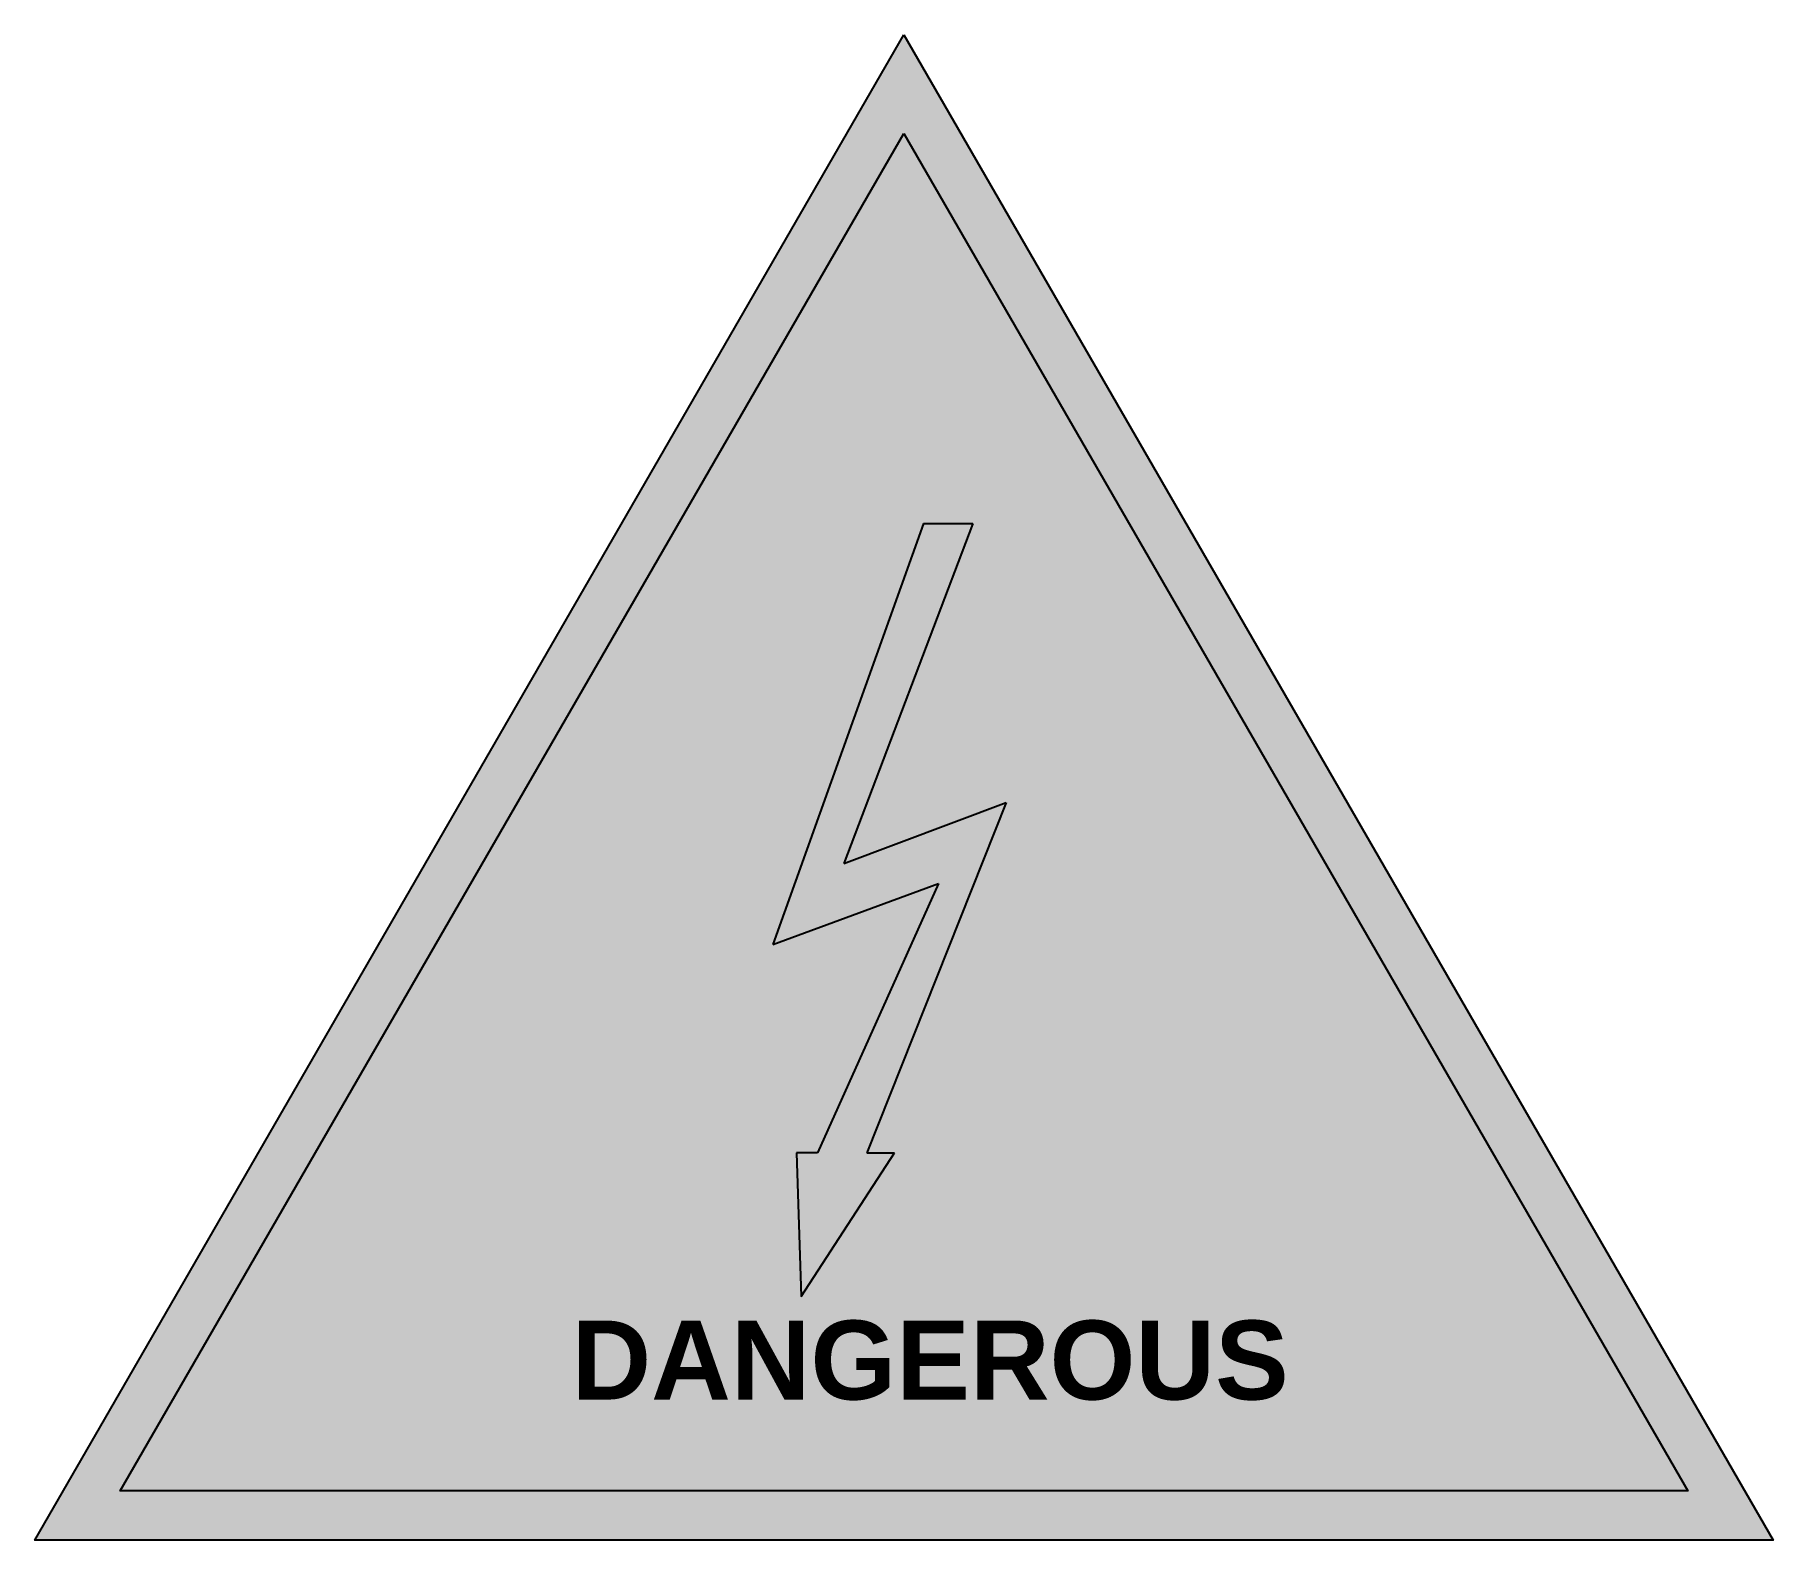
# Model space of a CAD drawing. Header units: millimetres. Extents: x 97 to 273, y 0 to 152.
import ezdxf

# ---------------------------------------------------------------- set-up
doc = ezdxf.new("R2010")
doc.units = ezdxf.units.MM
doc.layers.add('5', color=3, linetype='Continuous')

# ---------------------------------------------------------------- blocks, each defined once
blk = doc.blocks.new('fhdgjf')
blk.add_hatch(color=1).paths.add_polyline_path([(50625.32, 12420.17), (50608.88, 12414.01), (50621.96, 12448.43), (50616.96, 12448.43), (50601.71, 12405.81), (50618.47, 12411.98), (50606.22, 12384.69), (50604.11, 12384.69), (50604.57, 12370.15), (50614.02, 12384.69), (50611.22, 12384.69)])
at = {"color": 1}
for p, q in [((50616.96, 12448.43), (50601.71, 12405.81)), ((50621.96, 12448.43), (50608.88, 12414.01)), ((50616.96, 12448.43), (50621.96, 12448.43)), ((50608.88, 12414.01), (50625.32, 12420.17)), ((50625.32, 12420.17), (50611.22, 12384.69)), ((50601.71, 12405.81), (50618.47, 12411.98)), ((50618.47, 12411.98), (50606.22, 12384.69)), ((50606.22, 12384.69), (50604.11, 12384.69)), ((50604.11, 12384.69), (50604.57, 12370.15)), ((50604.57, 12370.15), (50614.02, 12384.69)), ((50611.22, 12384.69), (50614.02, 12384.69))]:
    blk.add_line(p, q, dxfattribs=at)
at = {"layer": '5', "color": 1, "insert": (50614.92, 12367.71), "char_height": 8, "width": 370.0591, "attachment_point": 2}
blk.add_mtext('\\pi5.408;{\\fArial|b1|i0|c0|p34;DANGEROUS}', dxfattribs=at)
blk = doc.blocks.new('fhd')
for color, points in [(250, [(50526.95, 12345.46), (50703.01, 12345.46), (50614.98, 12497.94)]), (40, [(50535.61, 12350.46), (50694.35, 12350.46), (50614.98, 12487.94)])]:
    blk.add_hatch(color=color).paths.add_polyline_path(points)
blk.add_lwpolyline([(50614.98, 12497.94), (50703.01, 12345.46), (50526.95, 12345.46)], close=True)
at = {"color": 40}
blk.add_lwpolyline([(50614.98, 12487.94), (50694.35, 12350.46), (50535.61, 12350.46)], close=True, dxfattribs=at)
blk.add_blockref('fhdgjf', (0, 0))

msp = doc.modelspace()

# ---------------------------------------------------------------- block references
msp.add_blockref('fhd', (-50429.89, -12345.46))

doc.saveas('drawing.dxf')
